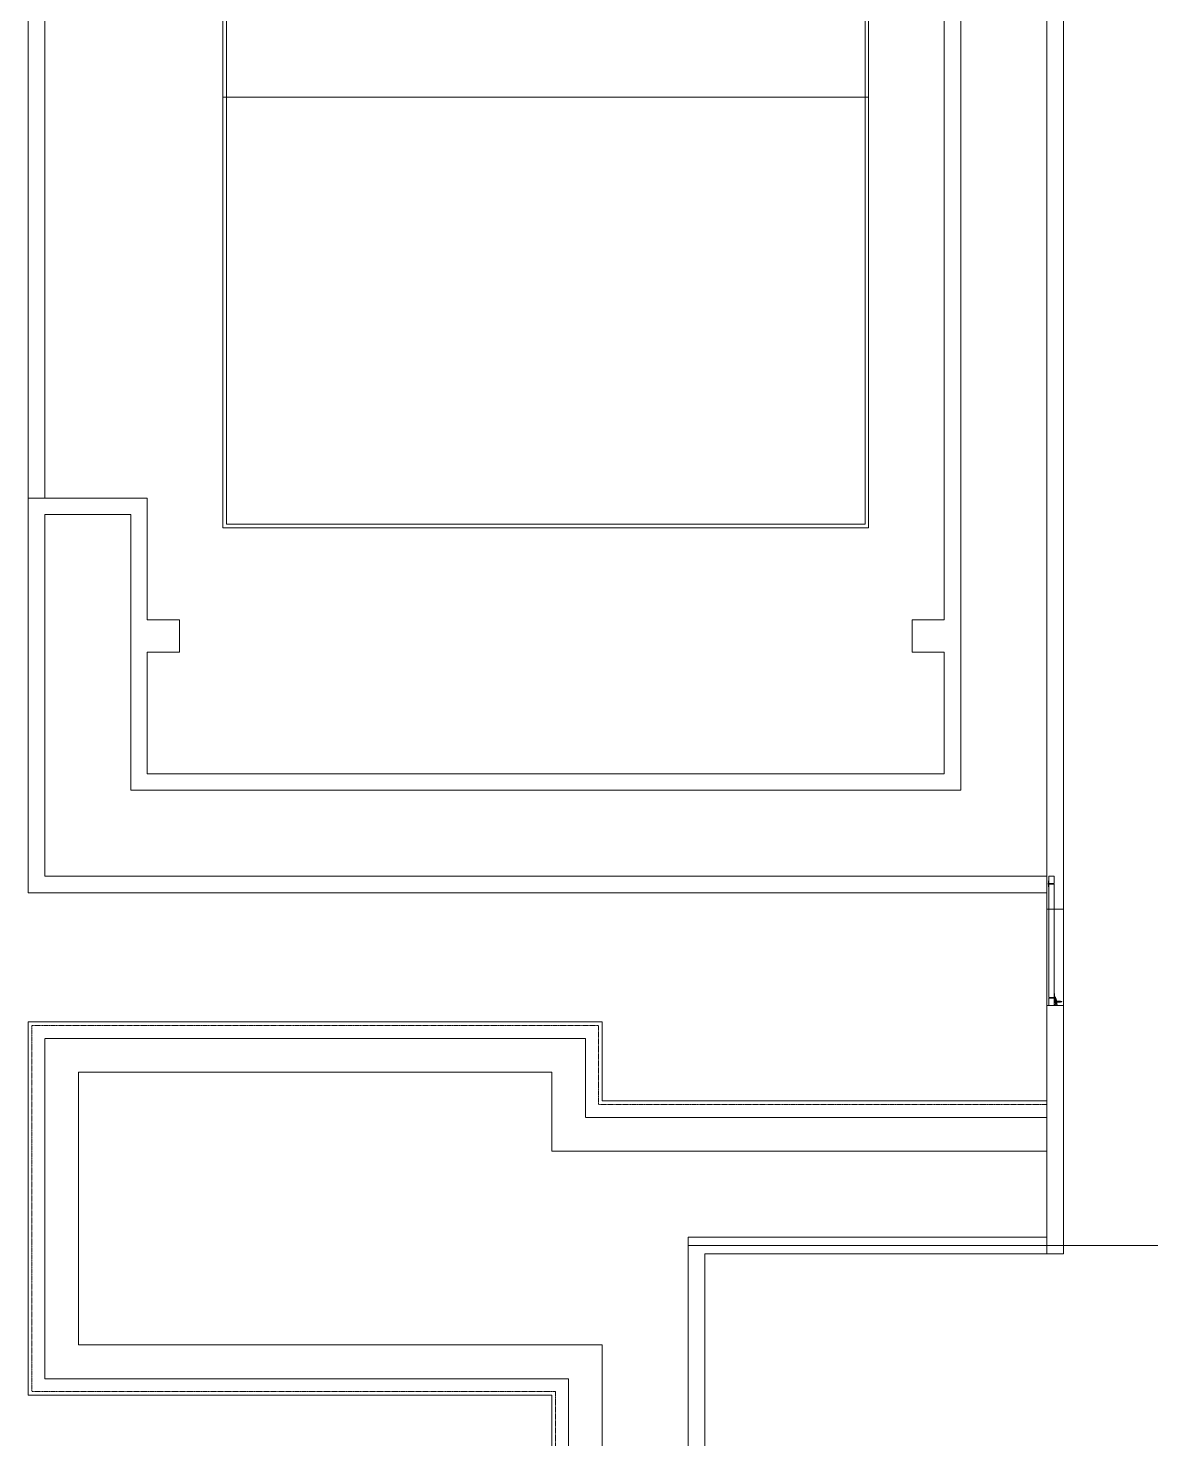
# Model space of a CAD drawing. Header units: metres. Extents: x 5205117 to 5948571, y 646915 to 1143748.
# Drawn here: x 5531958 to 5547606, y 804654 to 824308 of the extents above; entities that cross this region are included whole.
import ezdxf

# ---------------------------------------------------------------- set-up
doc = ezdxf.new("R2010")
doc.units = ezdxf.units.M
doc.header["$MEASUREMENT"] = 0
doc.linetypes.add('DASHED', pattern=[0.75, 0.5, -0.25])
doc.linetypes.add('HIDDEN', pattern=[0.375, 0.25, -0.125])
doc.layers.get('0').update_dxf_attribs({"color": 1, "linetype": 'DASHED', "lineweight": 30})
for name, color, linetype, lineweight in [('A-Door', 3, 'Continuous', 15), ('A-Dotted', 43, 'DASHED', 5), ('A-Elevation 1', 4, 'Continuous', 13), ('A-Elevation 2', 163, 'Continuous', 9), ('A-Elevation 3', 251, 'Continuous', 5), ('A-Hidden', 2, 'HIDDEN', 5), ('PLOT', 7, 'Continuous', 5), ('road', 7, 'Continuous', 9)]:
    doc.layers.add(name, color=color, linetype=linetype, lineweight=lineweight)

# ---------------------------------------------------------------- blocks, each defined once
blk = doc.blocks.new('A$C7DF671ED')
at = {"layer": 'A-Door'}
for p, q in [((0, 1800), (74, 1800)), ((0, 1738), (0, 1800)), ((74, 1700), (74, 1800)), ((-8, 1699), (-9, 1698)), ((-9, 1698), (-9, 1697)), ((-9, 1697), (-9, 1696)), ((-9, 1696), (-9, 1695)), ((-9, 1695), (-9, 1693)), ((-9, 1693), (-8, 1693)), ((-7, 1700), (-8, 1699)), ((-7, 1698), (-8, 1698)), ((-8, 1698), (-8, 1698)), ((-8, 1698), (-8, 1697)), ((-8, 1697), (-8, 1697)), ((-8, 1697), (-8, 1697)), ((-8, 1697), (-8, 1697)), ((-8, 1697), (-8, 1696)), ((-8, 1696), (-8, 1696)), ((-8, 1696), (-8, 1695)), ((-8, 1696), (-8, 1696)), ((-8, 1696), (-8, 1696)), ((-8, 1696), (-8, 1696)), ((-8, 1695), (-8, 1695)), ((-8, 1695), (-8, 1695)), ((-8, 1695), (-8, 1695)), ((-8, 1695), (-8, 1694)), ((-8, 1694), (-8, 1694)), ((-8, 1694), (-8, 1694)), ((-7, 1694), (-8, 1694)), ((-8, 1693), (-7, 1692)), ((-6, 1700), (-7, 1700)), ((-6, 1699), (-7, 1699)), ((-7, 1699), (-7, 1698)), ((-7, 1698), (-7, 1698)), ((-7, 1698), (-7, 1698)), ((-7, 1698), (-7, 1698)), ((-7, 1698), (-7, 1698)), ((-7, 1694), (-7, 1693)), ((-7, 1694), (-7, 1694)), ((-7, 1693), (-7, 1693)), ((-7, 1693), (-7, 1693)), ((-7, 1693), (-7, 1693)), ((-7, 1693), (-7, 1693)), ((-7, 1693), (-6, 1693)), ((-7, 1692), (-6, 1691)), ((-5, 1700), (-6, 1700)), ((-6, 1699), (-6, 1699)), ((-5, 1699), (-6, 1699)), ((-6, 1699), (-6, 1699)), ((-6, 1699), (-6, 1699)), ((-6, 1699), (-6, 1699)), ((-6, 1693), (-6, 1692)), ((-6, 1693), (-6, 1693)), ((-6, 1693), (-6, 1693)), ((-6, 1693), (-6, 1693)), ((-6, 1692), (-5, 1692)), ((-6, 1691), (-5, 1691)), ((-5, 1738), (0, 1738)), ((-5, 1738), (-5, 1733)), ((-5, 1733), (0, 1733)), ((-5, 1733), (-5, 1723)), ((-5, 1723), (0, 1723)), ((-5, 1723), (-5, 1718)), ((-5, 1718), (0, 1718)), ((-5, 1709), (-5, 1718)), ((-5, 1709), (0, 1709)), ((-5, 1709), (-5, 1700)), ((-5, 1700), (0, 1700)), ((-3, 1700), (-5, 1700)), ((-4, 1699), (-5, 1699)), ((-5, 1699), (-5, 1699)), ((-5, 1699), (-5, 1699)), ((-5, 1699), (-5, 1699)), ((-5, 1692), (-5, 1692)), ((-5, 1692), (-5, 1692)), ((-5, 1692), (-5, 1692)), ((-5, 1692), (-4, 1692)), ((-5, 1691), (-3, 1691)), ((-5, 1691), (-5, 1683)), ((0, 1691), (-5, 1691)), ((0, 1683), (-5, 1683)), ((-5, 1683), (-5, 1674)), ((0, 1674), (-5, 1674)), ((-5, 1674), (-5, 1668)), ((0, 1668), (-5, 1668)), ((-5, 1668), (-5, 1659)), ((0, 1659), (-5, 1659)), ((-5, 1659), (-5, 1654)), ((0, 1654), (-5, 1654)), ((-4, 1699), (-4, 1699)), ((-4, 1699), (-4, 1699)), ((-4, 1699), (-4, 1699)), ((-3, 1699), (-4, 1699)), ((-4, 1699), (-4, 1699)), ((-4, 1692), (-3, 1693)), ((-4, 1692), (-4, 1692)), ((-4, 1692), (-4, 1692)), ((-4, 1692), (-4, 1692)), ((-2, 1700), (-3, 1700)), ((-3, 1699), (-3, 1699)), ((-3, 1699), (-3, 1699)), ((-2, 1698), (-3, 1699)), ((-3, 1699), (-3, 1699)), ((-3, 1699), (-3, 1699)), ((-3, 1693), (-3, 1693)), ((-3, 1693), (-3, 1693)), ((-3, 1693), (-3, 1693)), ((-3, 1693), (-3, 1693)), ((-3, 1693), (-2, 1693)), ((-3, 1691), (-2, 1692)), ((-1, 1699), (-2, 1700)), ((-2, 1697), (-2, 1698)), ((-2, 1698), (-2, 1698)), ((-2, 1698), (-2, 1698)), ((-2, 1698), (-2, 1698)), ((-2, 1698), (-2, 1698)), ((-2, 1698), (-2, 1698)), ((-1, 1697), (-2, 1697)), ((-2, 1694), (-1, 1695)), ((-2, 1693), (-2, 1694)), ((-2, 1694), (-2, 1694)), ((-2, 1694), (-2, 1694)), ((-2, 1694), (-2, 1694)), ((-2, 1694), (-2, 1694)), ((-2, 1692), (-1, 1693)), ((-2, 1693), (-2, 1693)), ((-2, 1693), (-2, 1693)), ((-1, 1698), (-1, 1699)), ((0, 1697), (-1, 1698)), ((-1, 1696), (-1, 1697)), ((-1, 1697), (-1, 1697)), ((-1, 1697), (-1, 1697)), ((-1, 1697), (-1, 1697)), ((-1, 1696), (-1, 1696)), ((-1, 1696), (-1, 1696)), ((-1, 1695), (-1, 1696)), ((-1, 1696), (-1, 1696)), ((-1, 1693), (0, 1695)), ((-1, 1695), (-1, 1695)), ((-1, 1695), (-1, 1695)), ((-1, 1695), (-1, 1695)), ((-1, 1695), (-1, 1695)), ((-1, 1693), (-1, 1693)), ((0, 1738), (0, 1733)), ((0, 1723), (0, 1733)), ((0, 1718), (0, 1723)), ((0, 1709), (0, 1718)), ((0, 1700), (0, 1709)), ((74, 1700), (0, 1700)), ((0, 1696), (0, 1700)), ((0, 1696), (0, 1697)), ((0, 1695), (0, 1696)), ((0, 1693), (0, 1696)), ((0, 1691), (0, 1693)), ((0, 1691), (74, 1691)), ((0, 1683), (0, 1691)), ((0, 1683), (0, 1674)), ((0, 1668), (0, 1674)), ((0, 1659), (0, 1668)), ((0, 1654), (0, 1659)), ((0, 1654), (0, 109)), ((74, 1691), (74, 165)), ((0, 109), (74, 109)), ((0, 0), (0, 100)), ((0, 100), (74, 100)), ((74, 0), (0, 0)), ((81, 165), (74, 165)), ((74, 165), (74, 156)), ((81, 156), (74, 156)), ((74, 118), (74, 156)), ((74, 118), (75, 118)), ((74, 118), (74, 118)), ((74, 118), (74, 118)), ((74, 118), (74, 118)), ((74, 118), (74, 118)), ((74, 118), (74, 118)), ((75, 118), (74, 118)), ((74, 118), (74, 112)), ((81, 112), (74, 112)), ((74, 109), (74, 112)), ((78, 102), (74, 109)), ((74, 109), (74, 109)), ((74, 109), (74, 109)), ((74, 67), (74, 100)), ((74, 67), (79, 67)), ((74, 39), (74, 67)), ((74, 0), (74, 39)), ((74, 39), (79, 39)), ((81, 118), (75, 118)), ((81, 95), (78, 102)), ((82, 113), (79, 118)), ((79, 67), (79, 60)), ((79, 60), (91, 60)), ((79, 48), (79, 56)), ((92, 56), (79, 56)), ((79, 55), (79, 55)), ((79, 55), (79, 55)), ((79, 51), (79, 55)), ((79, 51), (79, 55)), ((79, 55), (79, 55)), ((81, 55), (79, 55)), ((79, 51), (79, 51)), ((79, 51), (79, 51)), ((79, 51), (79, 51)), ((79, 51), (80, 51)), ((93, 48), (79, 48)), ((79, 39), (79, 45)), ((79, 45), (93, 45)), ((80, 51), (81, 51)), ((80, 51), (80, 51)), ((80, 51), (80, 51)), ((81, 165), (81, 156)), ((81, 156), (81, 123)), ((86, 125), (81, 123)), ((81, 123), (81, 118)), ((81, 112), (81, 118)), ((84, 88), (81, 95)), ((81, 55), (82, 55)), ((81, 55), (81, 55)), ((81, 51), (82, 51)), ((81, 51), (81, 51)), ((81, 51), (81, 51)), ((86, 106), (82, 113)), ((82, 55), (83, 55)), ((82, 55), (82, 55)), ((82, 51), (82, 51)), ((82, 51), (83, 51)), ((83, 55), (84, 55)), ((83, 51), (84, 51)), ((87, 81), (84, 88)), ((84, 55), (86, 55)), ((84, 55), (84, 55)), ((84, 51), (86, 51)), ((84, 51), (84, 51)), ((90, 118), (86, 125)), ((89, 99), (86, 106)), ((86, 55), (87, 55)), ((86, 55), (86, 55)), ((86, 51), (86, 51)), ((86, 51), (87, 51)), ((89, 73), (87, 81)), ((87, 55), (88, 55)), ((87, 51), (88, 51)), ((88, 55), (89, 55)), ((88, 55), (88, 55)), ((88, 51), (89, 51)), ((88, 51), (88, 51)), ((92, 91), (89, 99)), ((90, 66), (89, 73)), ((89, 55), (89, 51)), ((89, 55), (90, 55)), ((89, 51), (90, 51)), ((89, 12), (90, 17)), ((89, 12), (90, 8)), ((94, 110), (90, 118)), ((91, 60), (90, 66)), ((90, 55), (91, 55)), ((90, 55), (90, 55)), ((90, 55), (90, 55)), ((91, 51), (90, 51)), ((90, 51), (90, 51)), ((90, 51), (90, 51)), ((90, 17), (92, 20)), ((92, 5), (90, 8)), ((91, 60), (110, 60)), ((91, 55), (91, 55)), ((92, 55), (91, 55)), ((92, 51), (91, 51)), ((91, 51), (91, 51)), ((95, 83), (92, 91)), ((92, 56), (93, 56)), ((92, 55), (92, 56)), ((92, 55), (92, 55)), ((94, 55), (92, 55)), ((92, 55), (92, 55)), ((93, 51), (92, 55)), ((92, 51), (92, 51)), ((93, 51), (92, 51)), ((92, 20), (94, 22)), ((95, 2), (92, 5)), ((93, 56), (94, 56)), ((93, 50), (93, 51)), ((94, 51), (93, 51)), ((93, 48), (93, 50)), ((93, 48), (111, 48)), ((93, 43), (93, 45)), ((93, 45), (112, 45)), ((94, 35), (93, 43)), ((98, 102), (94, 110)), ((94, 56), (95, 56)), ((94, 51), (94, 55)), ((95, 55), (94, 55)), ((94, 55), (94, 55)), ((94, 55), (94, 55)), ((94, 55), (94, 55)), ((95, 51), (94, 51)), ((94, 51), (94, 51)), ((94, 51), (94, 51)), ((94, 51), (94, 51)), ((94, 22), (94, 35)), ((94, 22), (95, 23)), ((94, 17), (94, 22)), ((112, 17), (94, 17)), ((97, 75), (95, 83)), ((95, 56), (96, 56)), ((97, 55), (95, 55)), ((97, 51), (95, 51)), ((95, 23), (98, 25)), ((98, 0), (95, 2)), ((96, 56), (96, 56)), ((96, 56), (96, 56)), ((96, 56), (96, 56)), ((97, 56), (96, 56)), ((99, 68), (97, 75)), ((97, 56), (99, 56)), ((97, 55), (97, 55)), ((98, 55), (97, 55)), ((97, 55), (97, 55)), ((97, 51), (97, 51)), ((98, 51), (97, 51)), ((97, 51), (97, 51)), ((101, 94), (98, 102)), ((98, 55), (98, 55)), ((99, 55), (98, 55)), ((98, 51), (98, 51)), ((98, 51), (99, 51)), ((103, 26), (98, 25)), ((101, 60), (99, 68)), ((99, 56), (99, 56)), ((102, 56), (99, 56)), ((100, 55), (99, 55)), ((99, 51), (100, 51)), ((100, 55), (100, 51)), ((100, 55), (100, 55)), ((100, 55), (100, 55)), ((100, 55), (100, 55)), ((100, 55), (100, 55)), ((100, 55), (111, 55)), ((100, 51), (100, 51)), ((100, 51), (100, 51)), ((100, 51), (100, 51)), ((100, 51), (100, 51)), ((111, 51), (100, 51)), ((104, 86), (101, 94)), ((102, 51), (101, 56)), ((102, 56), (103, 56)), ((102, 48), (102, 51)), ((102, 43), (102, 45)), ((103, 35), (102, 43)), ((103, 56), (111, 56)), ((103, 35), (103, 17)), ((107, 25), (103, 26)), ((107, 78), (104, 86)), ((109, 69), (107, 78)), ((111, 23), (107, 25)), ((107, 0), (111, 2)), ((110, 61), (109, 69)), ((110, 60), (110, 61)), ((110, 60), (163, 60)), ((111, 55), (111, 56)), ((111, 56), (163, 56)), ((113, 55), (111, 55)), ((111, 55), (111, 55)), ((111, 52), (111, 55)), ((111, 51), (111, 52)), ((113, 51), (111, 51)), ((111, 51), (111, 51)), ((111, 48), (111, 51)), ((111, 48), (163, 48)), ((112, 22), (111, 23)), ((111, 2), (114, 5)), ((112, 44), (112, 45)), ((112, 45), (163, 45)), ((112, 35), (112, 44)), ((112, 22), (112, 35)), ((114, 20), (112, 22)), ((112, 21), (112, 22)), ((112, 17), (112, 19)), ((115, 55), (113, 55)), ((115, 51), (113, 51)), ((115, 17), (114, 20)), ((114, 5), (115, 8)), ((115, 55), (115, 55)), ((115, 55), (115, 51)), ((115, 55), (115, 55)), ((115, 55), (115, 55)), ((115, 55), (115, 55)), ((116, 55), (115, 55)), ((115, 51), (115, 51)), ((116, 51), (115, 51)), ((115, 51), (115, 51)), ((115, 51), (115, 51)), ((115, 51), (115, 51)), ((115, 17), (116, 12)), ((115, 8), (116, 12)), ((116, 55), (116, 55)), ((116, 55), (116, 51)), ((116, 55), (116, 55)), ((116, 55), (116, 55)), ((117, 55), (116, 55)), ((116, 51), (116, 51)), ((116, 51), (116, 51)), ((116, 51), (116, 51)), ((117, 51), (116, 51)), ((141, 55), (117, 55)), ((117, 51), (149, 51)), ((141, 55), (141, 55)), ((149, 55), (141, 55)), ((149, 55), (149, 51)), ((153, 55), (149, 55)), ((157, 51), (149, 51)), ((153, 55), (153, 55)), ((157, 55), (153, 55)), ((157, 51), (157, 55)), ((157, 55), (163, 55)), ((157, 51), (163, 51)), ((163, 60), (163, 60)), ((163, 60), (164, 60)), ((163, 60), (163, 60)), ((163, 56), (163, 55)), ((163, 55), (163, 51)), ((163, 55), (166, 55)), ((163, 51), (163, 48)), ((163, 51), (166, 51)), ((163, 45), (163, 45)), ((163, 45), (163, 45)), ((163, 45), (164, 45)), ((164, 60), (164, 59)), ((164, 59), (165, 59)), ((164, 59), (164, 59)), ((164, 45), (165, 46)), ((164, 45), (164, 45)), ((164, 45), (164, 45)), ((165, 59), (165, 59)), ((165, 59), (165, 58)), ((165, 58), (165, 58)), ((165, 58), (165, 58)), ((165, 58), (166, 57)), ((165, 47), (166, 47)), ((165, 46), (165, 47)), ((165, 47), (165, 47)), ((165, 46), (165, 46)), ((165, 46), (165, 46)), ((166, 57), (166, 57)), ((166, 57), (166, 55)), ((166, 55), (166, 51)), ((166, 55), (167, 55)), ((166, 51), (166, 48)), ((166, 51), (167, 51)), ((166, 48), (166, 47)), ((167, 55), (167, 55)), ((167, 55), (167, 51)), ((167, 55), (167, 55)), ((167, 55), (167, 55)), ((171, 55), (167, 55)), ((167, 51), (167, 51)), ((167, 51), (167, 51)), ((167, 51), (167, 51)), ((167, 51), (176, 51)), ((172, 55), (171, 55)), ((172, 55), (173, 55)), ((173, 55), (173, 55)), ((175, 55), (173, 55)), ((176, 55), (175, 55)), ((175, 55), (175, 55)), ((176, 55), (176, 51)), ((178, 55), (176, 55)), ((176, 55), (176, 55)), ((178, 51), (176, 51)), ((178, 55), (179, 55)), ((179, 51), (178, 51)), ((179, 55), (180, 55)), ((180, 51), (179, 51)), ((180, 55), (180, 55)), ((180, 55), (180, 55)), ((180, 55), (181, 55)), ((180, 51), (180, 51)), ((180, 51), (180, 51)), ((181, 51), (180, 51)), ((181, 55), (181, 55)), ((181, 51), (181, 55)), ((181, 51), (181, 51)), ((98, 0), (103, -1)), ((107, 0), (103, -1))]:
    blk.add_line(p, q, dxfattribs=at)
blk = doc.blocks.new('Volleyball court')
at = {"layer": 'A-Elevation 3'}
for p, q in [((0, 18000), (0, 9000)), ((-450, 9000), (9449, 9000))]:
    blk.add_line(p, q, dxfattribs=at)
for points in [[(0, 18000), (9000, 18000), (9000, 0), (0, 0), (0, 18000)], [(0, 12000), (8999, 12000)], [(0, 6000), (8999, 6000)]]:
    blk.add_lwpolyline(points, dxfattribs=at)
blk.add_lwpolyline([(50, 17950), (8950, 17950), (8950, 50), (50, 50)], close=True, dxfattribs=at)
for centre in [(-500, 9000), (9499, 9000)]:
    blk.add_circle(centre, 50, dxfattribs=at)
blk = doc.blocks.new('A$Cda8b4320')
at = {"layer": 'A-Dotted', "ltscale": 5}
blk.add_lwpolyline([(-58814, -17500), (-58814, -11250), (-57714, -11250), (-57714, -3350), (-62814, -3350), (-62814, -10650), (-68704, -10650), (-68704, -9150), (-74814, -9150), (-74814, -12500)], dxfattribs=at)
at = {"layer": 'A-Elevation 1', "ltscale": 0.5}
blk.add_line((-60664, -17500), (-60894, -17500), dxfattribs=at)
for points in [[(-60664, -17500), (-60664, -12500), (-75094, -12500), (-75094, -12730), (-60894, -12730), (-60894, -17730), (-57434, -17730), (-57434, -17500)], [(-56094, -17730), (-27464, -17730), (-27464, -17500), (-56094, -17500)]]:
    blk.add_lwpolyline(points, close=True, dxfattribs=at)
at = {"layer": 'A-Elevation 2', "ltscale": 5}
for points in [[(-57664, -11300), (-57664, -3300), (-62864, -3300), (-62864, -10600), (-68654, -10600), (-68654, -9100), (-74864, -9100), (-74864, -12500)], [(-52059, -4960), (-50364, -4960), (-50364, -3300), (-55864, -3300), (-55864, -17500)], [(-27924, -17500), (-27924, -3530), (-32964, -3530), (-32964, -4730), (-29124, -4730), (-29124, -16300), (-54434, -16300), (-54434, -4730), (-50594, -4730), (-50594, -3530), (-55634, -3530), (-55634, -17500)], [(-59464, -17500), (-59464, -10600), (-58364, -10600), (-58364, -4000), (-62164, -4000), (-62164, -11300), (-69354, -11300), (-69354, -9800), (-74164, -9800), (-74164, -12500)], [(-52509, -16070), (-54204, -16070), (-54204, -4960), (-52509, -4960)], [(-52509, -4960), (-52509, -5410), (-52059, -5410), (-52059, -4960)], [(-57664, -11300), (-58764, -11300), (-58764, -17500)], [(-52509, -16070), (-52509, -15620), (-52059, -15620), (-52059, -16070)], [(-42004, -16070), (-52059, -16070)]]:
    blk.add_lwpolyline(points, dxfattribs=at)
at = {"layer": 'A-Elevation 3', "ltscale": 5}
for p, q in [((-33194, -3300), (-50364, -3300)), ((-57434, -17500), (-56094, -17500)), ((-57434, -17730), (-56094, -17730))]:
    blk.add_line(p, q, dxfattribs=at)
blk.add_lwpolyline([(-50364, -3530), (-33194, -3530)], dxfattribs=at)
at = {"layer": 'A-Hidden', "ltscale": 5}
blk.add_lwpolyline([(-74634, -12500), (-74634, -9330), (-68884, -9330), (-68884, -10830), (-62634, -10830), (-62634, -3530), (-57894, -3530), (-57894, -11070), (-58994, -11070), (-58994, -17500)], dxfattribs=at)
at = {"ltscale": 5, "rotation": 90}
blk.add_blockref('Volleyball court', (-32779, -15015), dxfattribs=at)
at = {"layer": 'A-Door', "rotation": 270}
blk.add_blockref('A$C7DF671ED', (-57434, -17525), dxfattribs=at)

msp = doc.modelspace()

# ---------------------------------------------------------------- linework, layer by layer
at = {"layer": 'PLOT', "ltscale": 0.5}
msp.add_line((5546158, 807346.6), (5595824.1, 807346.6), dxfattribs=at)
at = {"layer": 'road', "ltscale": 0.5}
for p, q in [((5546158, 807346.6), (5546158, 845346.6)), ((5541158, 788346.6), (5541158, 807346.6))]:
    msp.add_line(p, q, dxfattribs=at)
msp.add_lwpolyline([(5541158, 807346.6), (5546158, 807346.6)], dxfattribs=at)

# ---------------------------------------------------------------- block references
at = {"color": 2, "ltscale": 5, "rotation": 90}
msp.add_blockref('A$Cda8b4320', (5528657.9, 868125.3), dxfattribs=at)

doc.saveas('drawing.dxf')
